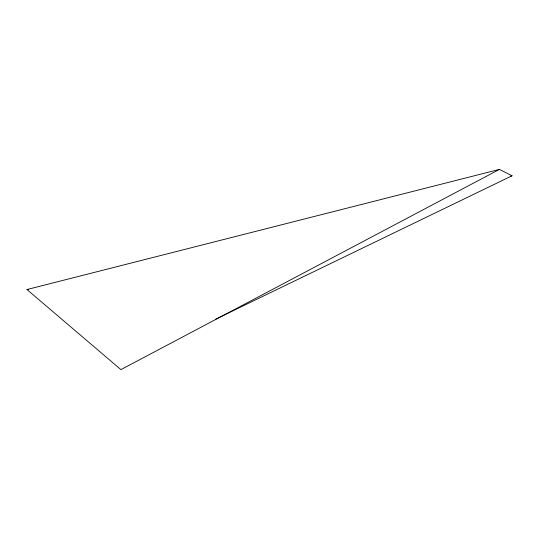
<?xml version="1.0" encoding="UTF-8"?>
<svg xmlns="http://www.w3.org/2000/svg" width="539" height="539" viewBox="0 0 539 539"><rect width="100%" height="100%" fill="white"/><g stroke="black" fill="none" stroke-linecap="round" stroke-linejoin="round"><path stroke-width="0.81" d="M499.464 169.387L120.911 369.613L26.95 289.537L499.464 169.387L512.05 175.775L215.816 319.081M510.413 176.172L512.05 175.775M26.95 289.537L28.56 289.645"/></g></svg>
